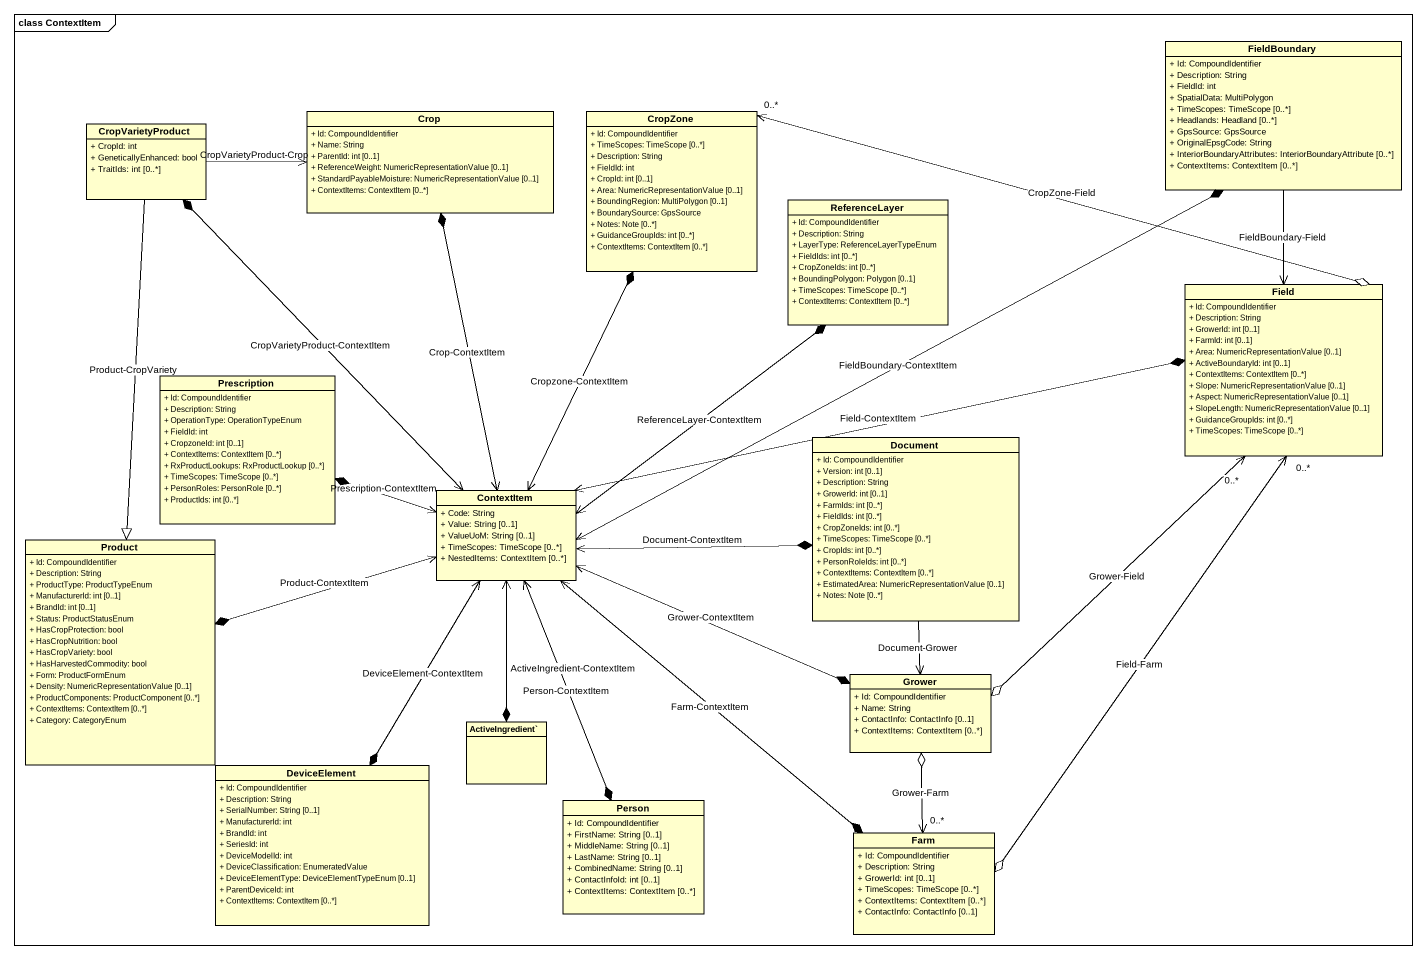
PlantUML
@startuml
mainframe class ContextItem
hide circle
hide empty members
skinparam classAttributeIconSize 0
class FieldBoundary {
  + Id: CompoundIdentifier
  + Description: String
  + FieldId: int
  + SpatialData: MultiPolygon
  + TimeScopes: TimeScope [0..*]
  + Headlands: Headland [0..*]
  + GpsSource: GpsSource
  + OriginalEpsgCode: String
  + InteriorBoundaryAttributes: InteriorBoundaryAttribute [0..*]
  + ContextItems: ContextItem [0..*]
}
class CropVarietyProduct {
  + CropId: int
  + GeneticallyEnhanced: bool
  + TraitIds: int [0..*]
}
class Crop {
  + Id: CompoundIdentifier
  + Name: String
  + ParentId: int [0..1]
  + ReferenceWeight: NumericRepresentationValue [0..1]
  + StandardPayableMoisture: NumericRepresentationValue [0..1]
  + ContextItems: ContextItem [0..*]
}
class CropZone {
  + Id: CompoundIdentifier
  + TimeScopes: TimeScope [0..*]
  + Description: String
  + FieldId: int
  + CropId: int [0..1]
  + Area: NumericRepresentationValue [0..1]
  + BoundingRegion: MultiPolygon [0..1]
  + BoundarySource: GpsSource
  + Notes: Note [0..*]
  + GuidanceGroupIds: int [0..*]
  + ContextItems: ContextItem [0..*]
}
class ReferenceLayer {
  + Id: CompoundIdentifier
  + Description: String
  + LayerType: ReferenceLayerTypeEnum
  + FieldIds: int [0..*]
  + CropZoneIds: int [0..*]
  + BoundingPolygon: Polygon [0..1]
  + TimeScopes: TimeScope [0..*]
  + ContextItems: ContextItem [0..*]
}
class Field {
  + Id: CompoundIdentifier
  + Description: String
  + GrowerId: int [0..1]
  + FarmId: int [0..1]
  + Area: NumericRepresentationValue [0..1]
  + ActiveBoundaryId: int [0..1]
  + ContextItems: ContextItem [0..*]
  + Slope: NumericRepresentationValue [0..1]
  + Aspect: NumericRepresentationValue [0..1]
  + SlopeLength: NumericRepresentationValue [0..1]
  + GuidanceGroupIds: int [0..*]
  + TimeScopes: TimeScope [0..*]
}
class Prescription {
  + Id: CompoundIdentifier
  + Description: String
  + OperationType: OperationTypeEnum
  + FieldId: int
  + CropzoneId: int [0..1]
  + ContextItems: ContextItem [0..*]
  + RxProductLookups: RxProductLookup [0..*]
  + TimeScopes: TimeScope [0..*]
  + PersonRoles: PersonRole [0..*]
  + ProductIds: int [0..*]
}
class Document {
  + Id: CompoundIdentifier
  + Version: int [0..1]
  + Description: String
  + GrowerId: int [0..1]
  + FarmIds: int [0..*]
  + FieldIds: int [0..*]
  + CropZoneIds: int [0..*]
  + TimeScopes: TimeScope [0..*]
  + CropIds: int [0..*]
  + PersonRoleIds: int [0..*]
  + ContextItems: ContextItem [0..*]
  + EstimatedArea: NumericRepresentationValue [0..1]
  + Notes: Note [0..*]
}
class ContextItem {
  + Code: String
  + Value: String [0..1]
  + ValueUoM: String [0..1]
  + TimeScopes: TimeScope [0..*]
  + NestedItems: ContextItem [0..*]
}
class Product {
  + Id: CompoundIdentifier
  + Description: String
  + ProductType: ProductTypeEnum
  + ManufacturerId: int [0..1]
  + BrandId: int [0..1]
  + Status: ProductStatusEnum
  + HasCropProtection: bool
  + HasCropNutrition: bool
  + HasCropVariety: bool
  + HasHarvestedCommodity: bool
  + Form: ProductFormEnum
  + Density: NumericRepresentationValue [0..1]
  + ProductComponents: ProductComponent [0..*]
  + ContextItems: ContextItem [0..*]
  + Category: CategoryEnum
}
class Grower {
  + Id: CompoundIdentifier
  + Name: String
  + ContactInfo: ContactInfo [0..1]
  + ContextItems: ContextItem [0..*]
}
class "ActiveIngredient`" as ActiveIngredient
class DeviceElement {
  + Id: CompoundIdentifier
  + Description: String
  + SerialNumber: String [0..1]
  + ManufacturerId: int
  + BrandId: int
  + SeriesId: int
  + DeviceModelId: int
  + DeviceClassification: EnumeratedValue
  + DeviceElementType: DeviceElementTypeEnum [0..1]
  + ParentDeviceId: int
  + ContextItems: ContextItem [0..*]
}
class "Person" as Person_ {
  + Id: CompoundIdentifier
  + FirstName: String [0..1]
  + MiddleName: String [0..1]
  + LastName: String [0..1]
  + CombinedName: String [0..1]
  + ContactInfoId: int [0..1]
  + ContextItems: ContextItem [0..*]
}
class Farm {
  + Id: CompoundIdentifier
  + Description: String
  + GrowerId: int [0..1]
  + TimeScopes: TimeScope [0..*]
  + ContextItems: ContextItem [0..*]
  + ContactInfo: ContactInfo [0..1]
}
CropVarietyProduct --|> Product : Product-CropVariety
Crop <-left- CropVarietyProduct : CropVarietyProduct-Crop
CropZone "0..*" <-right-o Field : CropZone-Field
Field <-up- FieldBoundary : FieldBoundary-Field
Field "0..*" <--o Grower : Grower-Field
Field "0..*" <--o Farm : Field-Farm
ContextItem <-right-* FieldBoundary : FieldBoundary-ContextItem
ContextItem <-up-* CropVarietyProduct : CropVarietyProduct-ContextItem
ContextItem <-up-* Crop : Crop-ContextItem
ContextItem <-up-* CropZone : Cropzone-ContextItem
ContextItem <-up-* ReferenceLayer : ReferenceLayer-ContextItem
ContextItem <-right-* Field : Field-ContextItem
ContextItem <-left-* Prescription : Prescription-ContextItem
ContextItem <-right-* Document : Document-ContextItem
ContextItem <-left-* Product : Product-ContextItem
ContextItem <-right-* Grower : Grower-ContextItem
ContextItem <--* ActiveIngredient : ActiveIngredient-ContextItem
ContextItem <--* DeviceElement : DeviceElement-ContextItem
ContextItem <--* Person_ : Person-ContextItem
ContextItem <--* Farm : Farm-ContextItem
Grower <-up- Document : Document-Grower
Farm "0..*" <-up-o Grower : Grower-Farm
@enduml
